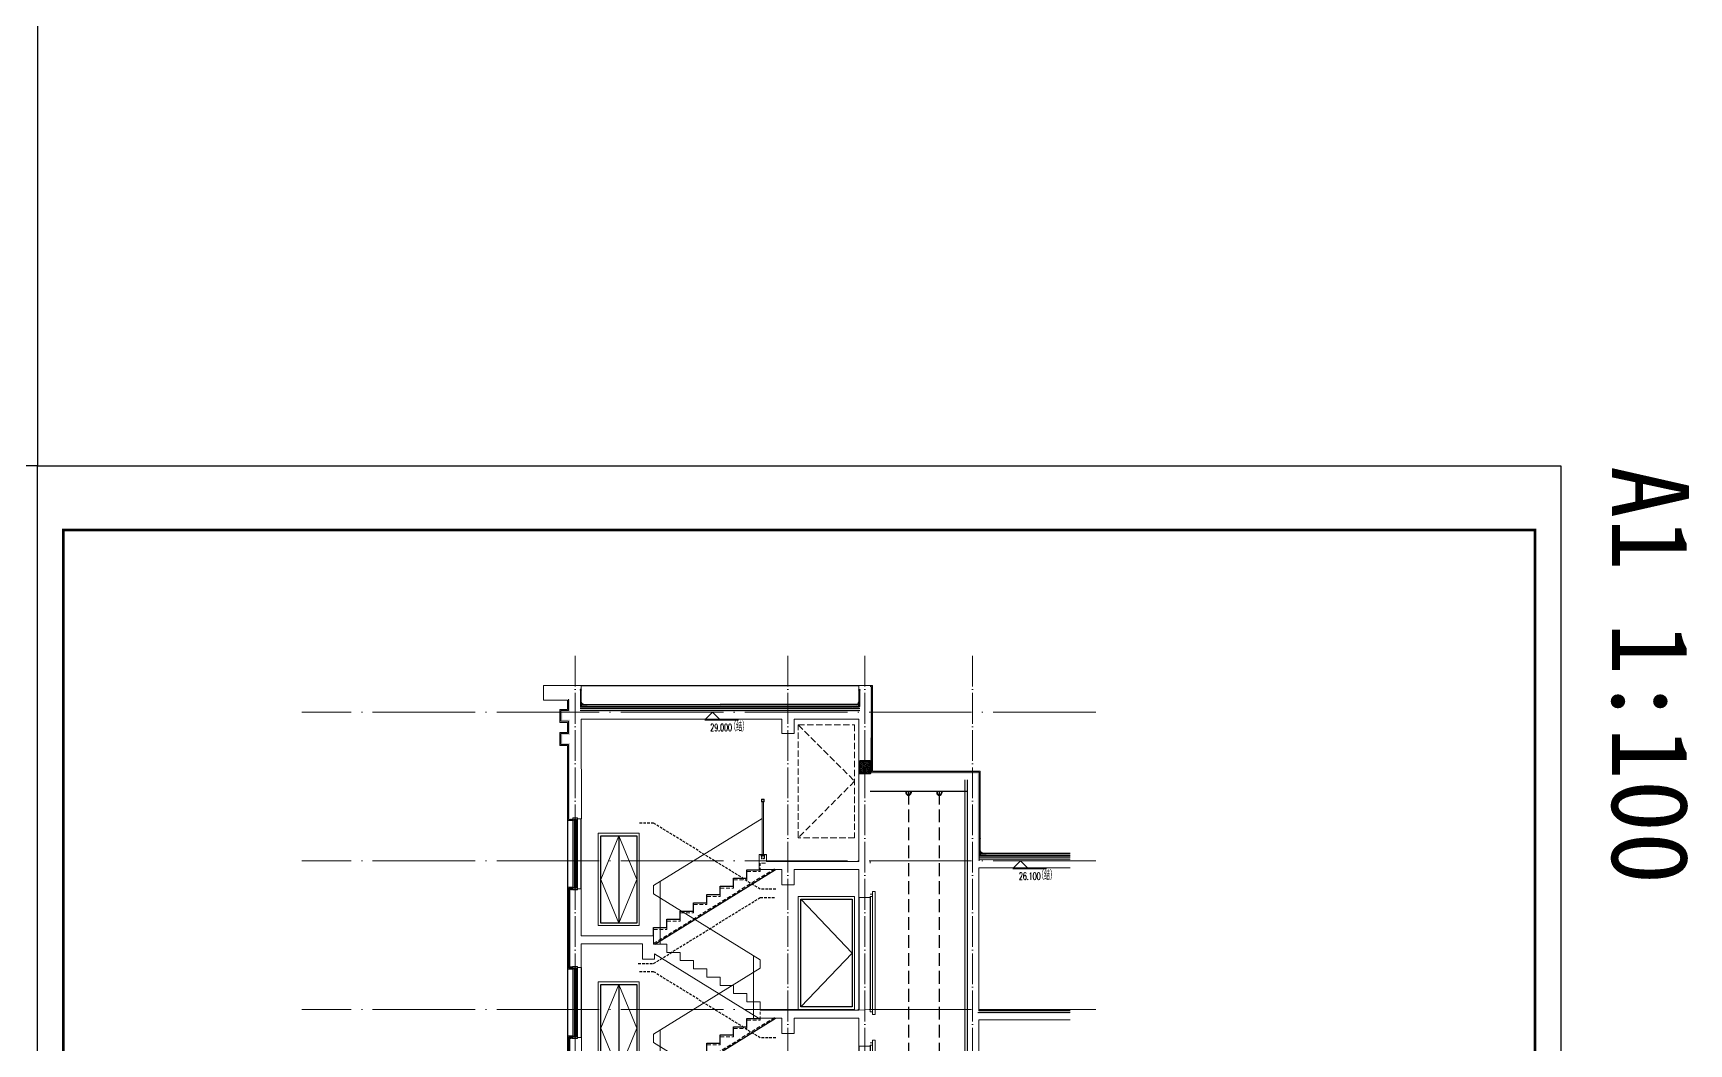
# Model space of a CAD drawing. Extents: x 27938 to 725830, y -209821 to 1628073.
# Drawn here: x 393943 to 426230, y -81501 to -61783 of the extents above; entities that cross this region are included whole.
import ezdxf
from ezdxf.xclip import XClip

# ---------------------------------------------------------------- set-up
doc = ezdxf.new("R2010")
doc.units = 0
doc.header["$LTSCALE"] = 1000
doc.header["$MEASUREMENT"] = 0
doc.header["$XCLIPFRAME"] = 0
for name, pattern in [('__DASH', [0.35, 0.25, -0.1]), ('DASH', [0.35, 0.25, -0.1]), ('DOTE', [2.42, 2, -0.2, 0.02, -0.2]), ('HIDDEN', [0.375, 0.25, -0.125])]:
    doc.linetypes.add(name, pattern=pattern)
for name, color, linetype in [('3-屋面构造层', 157, 'Continuous'), ('DIM_ELEV', 3, 'Continuous'), ('SURFACE', 6, 'Continuous'), ('text', 7, 'Continuous'), ('图框', 140, 'Continuous'), ('审核', 1, 'Continuous'), ('看线', 251, 'Continuous'), ('立面-看线', 251, 'Continuous'), ('设备', 253, 'Continuous')]:
    doc.layers.add(name, color=color, linetype=linetype)
for name, color, linetype, lineweight in [('DOTE', 19, 'DOTE', 9), ('PUB_HATCH', 8, 'Continuous', 9), ('S_WINDOW', 144, 'Continuous', 15), ('STAIR', 2, 'Continuous', 18), ('WALL', 9, 'Continuous', 40), ('WINDOW', 144, 'Continuous', 15), ('内粉刷', 37, 'Continuous', 9), ('填充', 251, 'Continuous', 5), ('立面-普通轮廓', 7, 'Continuous', 18), ('立面-栏杆', 105, 'Continuous', 15), ('立面-窗', 129, 'Continuous', 30), ('立面-窗开启线', 250, 'Continuous', 13), ('细细', 250, 'Continuous', 0)]:
    doc.layers.add(name, color=color, linetype=linetype, lineweight=lineweight)
doc.layers.add('yichutu', color=7, linetype='Continuous', true_color=0xffffff, plot=False)
doc.styles.add('_TCH_DIM', font='SIMPLEX.shx', dxfattribs={"width": 0.7, "bigfont": 'GBCBIG.shx'})
doc.styles.add('_TCH_LABEL', font='')
doc.styles.get('_TCH_LABEL').set_extended_font_data('SimHei')
pattern_1 = [(315, (-218910.2607, -140541.0897), (-1.767766953, -1.767766953), []), (315, (-218909.0822, -140541.0897), (-1.767766953, -1.767766953), [])]
pattern_2 = [(315, (-218910.2607, -141979.3279), (-1.767766953, -1.767766953), []), (315, (-218909.0822, -141979.3279), (-1.767766953, -1.767766953), [])]

# ---------------------------------------------------------------- blocks, each defined once
blk = doc.blocks.new('yct-841-594-84100-59399.9999999999-100-1000.0')
at = {"layer": 'yichutu', "color": 7, "true_color": 0xffffff}
blk.add_lwpolyline([(0, 0), (0, 59400), (84100, 59400), (84100, 0)], close=True, dxfattribs=at)
at = {"layer": 'yichutu', "color": 7, "true_color": 0xffffff, "style": '_TCH_LABEL'}
blk.add_text('A1 1:100', height=3000, dxfattribs=at).set_placement((0, 61400))
blk = doc.blocks.new('GDFGDGHDCAS')
at = {"layer": '立面-普通轮廓'}
blk.add_lwpolyline([(887241, 98178), (886441, 98178), (886441, 99978), (887241, 99978)], close=True, dxfattribs=at)
at = {"layer": '立面-窗'}
blk.add_line((886841, 99928), (886841, 98228), dxfattribs=at)
blk.add_lwpolyline([(887191, 98228), (886491, 98228), (886491, 99928), (887191, 99928)], close=True, dxfattribs=at)
at = {"layer": '立面-窗开启线', "ltscale": 0.5}
for points in [[(886841, 99928), (886491, 99078), (886841, 98228)], [(886841, 99928), (887191, 99078), (886841, 98228)]]:
    blk.add_lwpolyline(points, dxfattribs=at)
blk = doc.blocks.new('FSDFSFSFE')
at = {"layer": '立面-普通轮廓'}
blk.add_lwpolyline([(794554, 401371), (793454, 401371), (793454, 403571), (794554, 403571)], close=True, dxfattribs=at)
at = {"layer": '立面-窗'}
blk.add_lwpolyline([(794504, 401421), (793504, 401421), (793504, 403521), (794504, 403521)], close=True, dxfattribs=at)
at = {"layer": '立面-窗开启线', "ltscale": 0.5}
blk.add_lwpolyline([(793504, 403521), (794504, 402471), (793504, 401421)], dxfattribs=at)
blk = doc.blocks.new('FGHFG4334GDFGDFFGGGGGGDFG4G')
at = {"layer": 'SURFACE', "const_width": 2.25}
for points in [[(47, 0), (0, 0)], [(47, -28), (0, -28)]]:
    blk.add_lwpolyline(points, dxfattribs=at)
at = {"layer": 'SURFACE', "const_width": 1.5}
blk.add_lwpolyline([(47, 17, -1), (47, 5), (47, -7, -1), (47, -19), (47, -37), (53, -48), (53, -73)], format="xyb", dxfattribs=at)
blk = doc.blocks.new('FGDGDGD')
at = {"layer": '3-屋面构造层'}
h = blk.add_hatch(dxfattribs=at)
h.set_pattern_fill('隔热材料01', color=256, scale=7.692308, style=0)
h.set_pattern_definition([(270, (9.5186, 433.228), (3.846153863, -7e-16), [0.385980771, -3.460173092]), (270, (6.637, 433.228), (3.846153863, -7e-16), [0.385980771, -3.460173092]), (90, (8.5996, 430.618), (-3.846153863, 2e-16), [0.385980771, -3.460173092]), (90, (7.556, 430.618), (-3.846153863, 2e-16), [0.385980771, -3.460173092]), (180, (10.002, 430), (-5e-16, -3.846153863), [3.848019248, 0.001865385]), (135, (8.9282, 430.193), (2e-16, 3.846144175), [0.328307694, -5.110980792]), (116.56505, (12.5422, 430.4251), (8.6793e-06, 3.8461487416), [0.215769232, -8.384500037]), (116.56505, (8.696, 430.4251), (8.6793e-06, 3.8461487416), [0.215769232, -8.384500037]), (153.43495, (13.1603, 430), (-8.679e-06, 3.846148742), [0.431538463, -8.168730805]), (153.43495, (9.3142, 430), (-8.679e-06, 3.846148742), [0.431538463, -8.168730805]), (63.43495, (12.4457, 431.0041), (-8.6793e-06, 3.8461487416), [2.054923086, -6.545346183]), (63.43495, (8.5996, 431.0041), (-8.6793e-06, 3.8461487416), [2.054923086, -6.545346183]), (116.56505, (13.3647, 433.228), (8.6793e-06, 3.8461487416), [0.215769232, -8.384500037]), (116.56505, (9.5186, 433.228), (8.6793e-06, 3.8461487416), [0.215769232, -8.384500037]), (135, (9.422, 433.421), (2e-16, 3.846144175), [0.328307694, -5.110980792]), (153.43495, (13.036, 433.6532), (-8.679e-06, 3.846148742), [0.431538463, -8.168730805]), (153.43495, (9.19, 433.6532), (-8.679e-06, 3.846148742), [0.431538463, -8.168730805]), (45, (6.7336, 433.421), (2e-16, 3.846144175), [0.328307694, -5.110980792]), (63.43495, (10.4833, 433.228), (-8.6793e-06, 3.8461487416), [0.215769232, -8.384500037]), (63.43495, (6.6371, 433.228), (-8.6793e-06, 3.8461487416), [0.215769232, -8.384500037]), (26.56505, (10.812, 433.6532), (8.679e-06, 3.846148742), [0.431538463, -8.168730805]), (26.56505, (6.9658, 433.6532), (8.679e-06, 3.846148742), [0.431538463, -8.168730805]), (116.56505, (11.4023, 431.0041), (8.6793e-06, 3.8461487416), [2.054923086, -6.545346183]), (116.56505, (7.5561, 431.0041), (8.6793e-06, 3.8461487416), [2.054923086, -6.545346183]), (45, (7.2275, 430.193), (2e-16, 3.846144175), [0.328307694, -5.110980792]), (63.43495, (11.3058, 430.4251), (-8.6793e-06, 3.8461487416), [0.215769232, -8.384500037]), (63.43495, (7.4596, 430.4251), (-8.6793e-06, 3.8461487416), [0.215769232, -8.384500037]), (26.56505, (10.6877, 430), (8.679e-06, 3.846148742), [0.431538463, -8.168730805]), (26.56505, (6.8415, 430), (8.679e-06, 3.846148742), [0.431538463, -8.168730805])])
edge = h.paths.add_edge_path()
edge.add_arc((682181, 585366), 9.23, 450, 540, ccw=False)
edge.add_line((682181, 585375), (682192, 585375))
edge.add_line((682192, 585375), (682192, 585366))
edge.add_line((682192, 585366), (682172, 585366))
h = blk.add_hatch(dxfattribs=at)
h.set_pattern_fill('混凝土', color=256, scale=5, angle=-1.1458, style=0)
h.set_pattern_definition([(48.854237, (-82751.966, -43707.863), (35.7930991, -3.8540962), [3.75, -41.25]), (353.854237, (-82751.966, -43707.863), (-6.1841378, 37.7408106), [3, -33]), (99.305637, (-82748.983, -43708.185), (29.6089874, 33.886691), [3.1870095, -35.0571056]), (45.038437, (-82751.766, -43697.865), (53.1858973, -9.3413237), [5.625, -61.875]), (95.489837, (-82747.334, -43698.644), (47.6977146, 47.7616795), [4.7805144, -52.58565]), (350.038437, (-82751.766, -43697.865), (47.6976773, 47.7617167), [4.5, -49.5]), (19.854237, (-82746.817, -43700.465), (29.4368469, -20.7237073), [3.75, -41.25]), (324.854237, (-82746.817, -43700.465), (12.8883392, 36.0069862), [3, -33]), (70.305637, (-82744.364, -43702.192), (42.3251977, 15.2832459), [3.1870095, -35.0571056]), (36.3542372, (-82751.966, -43707.863), (0.9406985, 16.62920733), [0, -32.6, 0, -33.5, 0, -33.125]), (6.3542372, (-82751.966, -43707.863), (13.54517982, 19.45362572), [0, -19.1, 0, -31.85, 0, -12.625]), (326.3542372, (-82763.114, -43707.64), (26.66323482, -1.66123381), [0, -12.5, 0, -39, 0, -51.75]), (316.3542372, (-82768.113, -43707.54), (29.2535633, 4.4211788), [0, -16.25, 0, -25.9, 0, -36.75])])
h.paths.add_polyline_path([(674875, 585046), (674875, 585086), (682172, 585086), (682172, 585046)])
h = blk.add_hatch(dxfattribs=at)
h.set_pattern_fill('隔热材料03', color=256, scale=12.5, style=0)
h.set_pattern_definition([(113.578, (-500407.8114, 374696.8656), (-0.0086926214, 6.2699620763), [1.075, -0.5693125, 2.8375, -0.5693125, 1.075, -0.6825]), (66.42, (-500406.1744, 374696.8656), (2.727787851, 6.0425e-05), [1.075, -0.5693125, 2.840375, -0.5693125, 1.075, -0.6825]), (180, (-500406.1744, 374696.8656), (0, 6.25), [1.636625, -1.0910625]), (180, (-500407.538, 374702.4906), (0, 6.25), [1.636625, -1.0910625]), (90, (-500405.7427, 374697.8548), (2.72775, 2e-16), [0.52175, -5.72825]), (90, (-500407.1066, 374700.9798), (2.72775, 2e-16), [0.52175, -5.72825]), (90, (-500408.2427, 374697.8548), (2.72775, 2e-16), [0.52175, -5.72825]), (90, (-500409.6066, 374700.9798), (2.72775, 2e-16), [0.52175, -5.72825])])
edge = h.paths.add_edge_path()
edge.add_line((682178, 585086), (682178, 585050))
edge.add_arc((682172, 585050), 6.25, 270, 360, ccw=False)
edge.add_line((682172, 585044), (682172, 585086))
edge.add_line((682172, 585086), (682178, 585086))
h = blk.add_hatch(dxfattribs=at)
h.set_pattern_fill('焦渣矿渣', color=256, scale=4, angle=-1.1458, style=0)
h.set_pattern_definition([(358.8542372, (-82751.966, -43697.863), (8.27546507, 13.69326162), [1.6, -14.4]), (298.8542372, (-82751.966, -43697.863), (15.99644496, -0.32013217), [1.6, -14.4]), (238.8542372, (-82750.366, -43697.895), (7.72097989, -14.0133938), [1.6, -14.4]), (268.8542372, (-82745.567, -43697.991), (15.83683295, -8.3183365), [2.4, -11.456]), (268.8542372, (-82743.967, -43698.023), (15.83683295, -8.3183365), [2.4, -11.456]), (268.8542372, (-82742.368, -43698.055), (15.83683295, -8.3183365), [2.4, -11.456])])
h.paths.add_polyline_path([(674875, 585006), (674875, 585036), (682192, 585036), (682192, 585006)])
h = blk.add_hatch(dxfattribs=at)
h.set_pattern_fill('加气混凝土', color=256, scale=5, style=0)
h.set_pattern_definition([(0, (-82734.266, -43726.163), (30, 60), [0, -60]), (0, (-82769.366, -43734.263), (30, 60), [0, -60]), (0, (-82749.866, -43734.863), (30, 60), [0, -60]), (0, (-82728.566, -43717.163), (30, 60), [0, -60]), (0, (-82753.466, -43737.863), (30, 60), [0, -60]), (0, (-82722.566, -43679.363), (30, 60), [0, -60]), (0, (-82740.866, -43684.163), (30, 60), [0, -60]), (0, (-82731.266, -43691.663), (30, 60), [0, -60]), (0, (-82780.166, -43692.863), (30, 60), [0, -60]), (0, (-82750.766, -43695.563), (30, 60), [0, -60]), (0, (-82762.166, -43710.863), (30, 60), [0, -60]), (0, (-82761.566, -43733.363), (30, 60), [0, -60]), (0, (-82739.066, -43735.763), (30, 60), [0, -60]), (0, (-82722.566, -43709.363), (30, 60), [0, -60]), (0, (-82778.666, -43718.663), (30, 60), [0, -60]), (0, (-82773.566, -43708.463), (30, 60), [0, -60]), (0, (-82750.166, -43712.663), (30, 60), [0, -60]), (0, (-82758.566, -43721.363), (30, 60), [0, -60]), (0, (-82763.366, -43701.563), (30, 60), [0, -60]), (0, (-82755.866, -43679.063), (30, 60), [0, -60]), (0, (-82776.266, -43731.263), (30, 60), [0, -60]), (0, (-82743.266, -43691.363), (30, 60), [0, -60]), (0, (-82771.166, -43690.463), (30, 60), [0, -60]), (0, (-82775.966, -43682.663), (30, 60), [0, -60]), (130.601294, (-82726.2516, -43698.149), (-149.999998343, 180.000000787), [2.6341554, -1103.7111]), (18.4349488, (-82730.537, -43697.006), (149.99999945, 59.99999956), [2.710524, -376.76279]), (90, (-82730.537, -43699.578), (30, 60), [2.5714284, -117.428565]), (161.565051, (-82727.966, -43700.435), (-150.000000755, 59.99999553), [2.710524, -376.76279]), (53.1301023, (-82727.966, -43700.435), (30.00000006, 59.99999997), [2.857143, -297.14285]), (135, (-82725.68, -43731.006), (-30.00000363, 59.99999594), [2.424366, -167.28126]), (45, (-82729.109, -43731.006), (29.9999998, 59.99999976), [2.424366, -167.28126]), (135, (-82727.394, -43732.72), (-30.00000363, 59.99999594), [2.424366, -167.28126]), (45, (-82727.394, -43732.72), (29.9999998, 59.99999976), [2.424366, -167.28126]), (116.565051, (-82754.537, -43690.72), (-5.2e-06, 119.9999967), [3.1943826, -63.88765]), (180, (-82755.966, -43687.863), (-30, 60), [3.4285716, -56.571425]), (63.434949, (-82760.823, -43690.72), (3e-07, 119.9999994), [3.1943826, -63.88765]), (116.565051, (-82759.394, -43693.58), (-5.2e-06, 119.9999967), [3.1943826, -63.88765]), (0, (-82759.394, -43693.58), (30, 60), [3.4285716, -56.571425]), (63.434949, (-82755.966, -43693.58), (3e-07, 119.9999994), [3.1943826, -63.88765]), (107.102728, (-82731.9658, -43711.0063), (-89.999996559, 300.000000484), [3.8861346, -1628.29025]), (143.972626, (-82733.1087, -43707.292), (-569.999992774, 419.999999525), [3.8861346, -812.202]), (180, (-82736.25, -43705.006), (-30, 60), [3.7142856, -56.28571]), (36.0273733, (-82743.1087, -43707.292), (569.999995788, 419.999995472), [3.8861346, -812.202]), (71.5650511, (-82744.252, -43710.721), (90.00000046, 299.99999948), [3.6140316, -375.85928]), (107.102728, (-82743.1087, -43714.4348), (-89.999996559, 300.000000484), [3.8861346, -1628.29025]), (143.972626, (-82739.966, -43716.7206), (-569.999992774, 419.999999525), [3.8861346, -812.202]), (0, (-82739.966, -43716.72), (30, 60), [3.7142856, -56.28571]), (36.0273733, (-82736.2516, -43716.7206), (569.999995788, 419.999995472), [3.8861346, -812.202]), (71.5650511, (-82733.109, -43714.435), (90.00000046, 299.99999948), [3.6140316, -375.85928]), (150.255118, (-82731.3944, -43683.006), (-90.000000213, 59.999999257), [2.303502, -481.43196]), (90, (-82733.394, -43684.15), (30, 60), [2.2857144, -117.714275]), (29.7448813, (-82733.3944, -43684.149), (90.000000053, 59.99999972), [2.303502, -481.43196]), (116.565051, (-82745.394, -43725.58), (-5.2e-06, 119.9999967), [3.1943826, -63.88765]), (168.690067, (-82746.823, -43722.7206), (-270.0000002, 59.999998494), [2.9137254, -608.96855]), (41.1859251, (-82751.9658, -43724.149), (749.999995456, 659.999994229), [3.0371844, -1272.5802]), (90, (-82751.966, -43727.006), (30, 60), [2.857143, -117.14285]), (138.814074, (-82749.68, -43729.0063), (-749.999986669, 660.000004204), [3.0371844, -1272.5802]), (16.6992442, (-82749.68, -43729.0063), (989.999992552, 299.999996858), [2.982945, -1249.85375]), (60.9453959, (-82746.823, -43728.149), (29.99999992, 59.999999469), [2.9416086, -1232.53395]), (109.983106, (-82770.5373, -43700.4348), (-150.000000565, 419.9999988885), [3.3442002, -1401.21975]), (155.556045, (-82771.68, -43697.292), (-390.0000014866, 179.99999626), [3.4522986, -1446.51315]), (24.4439547, (-82777.9658, -43697.292), (390.0000001945, 179.999999134), [3.4522986, -1446.51315]), (70.0168934, (-82779.1087, -43700.4348), (150.000000452, 419.999998958), [3.3442002, -1401.21975]), (109.983106, (-82777.9658, -43703.5777), (-150.000000565, 419.9999988885), [3.3442002, -1401.21975]), (160.016893, (-82774.823, -43704.7206), (-150.000000088, 59.999997267), [3.3442002, -698.93775]), (19.9831065, (-82774.823, -43704.7206), (149.999999176, 59.999999905), [3.3442002, -698.93775]), (70.0168934, (-82771.68, -43703.5777), (150.000000452, 419.999998958), [3.3442002, -1401.21975]), (122.005383, (-82748.2516, -43705.8634), (-30.000004026, 59.999996937), [2.6954232, -563.3434]), (18.4349488, (-82752.252, -43704.435), (149.99999945, 59.99999956), [2.710524, -376.76279]), (90, (-82752.252, -43707.006), (30, 60), [2.5714284, -117.428565]), (161.565051, (-82749.68, -43707.863), (-150.000000755, 59.99999553), [2.710524, -376.76279]), (54.4623222, (-82749.68, -43707.8634), (209.999999696, 299.99999955), [2.457807, -1029.82115]), (116.565051, (-82765.68, -43720.435), (-5.2e-06, 119.9999967), [3.1943826, -63.88765]), (180, (-82767.11, -43717.58), (-30, 60), [3.142857, -56.85714]), (59.0362434, (-82771.966, -43720.435), (30.000000098, 59.99999971), [3.3319728, -696.3822]), (120.963756, (-82770.2516, -43723.292), (-30.0000041, 59.999997245), [3.3319728, -696.3822]), (0, (-82770.25, -43723.29), (30, 60), [3.142857, -56.85714]), (63.434949, (-82767.11, -43723.29), (3e-07, 119.9999994), [3.1943826, -63.88765])])
h.paths.add_polyline_path([(682192, 584936), (674875, 584936), (674875, 584966), (682192, 584966)])
at = {"layer": '立面-看线'}
h = blk.add_hatch(dxfattribs=at)
h.set_pattern_fill('HONEY', color=256, scale=7)
h.set_pattern_definition([(0, (-799653.24, -415240.13), (16.66875, 9.623705), [11.1125, -22.225]), (120, (-799653.24, -415240.13), (-16.66874801, 9.62370845), [11.1125, -22.225]), (60, (-799653.24, -415240.13), (1.99e-06, 19.24741345), [-22.225, 11.1125])])
h.paths.add_polyline_path([(682192, 584966), (674875, 584966), (674875, 585006), (682192, 585006)])
at = {"layer": '3-屋面构造层'}
for p, q in [((682178, 585086), (674875, 585086)), ((682172, 585086), (682172, 585044)), ((682172, 585046), (674875, 585046)), ((682192, 585036), (674875, 585036))]:
    blk.add_line(p, q, dxfattribs=at)
at = {"layer": '3-屋面构造层', "ltscale": 0.8}
blk.add_lwpolyline([(682172, 585366, -0.414214), (682181, 585375), (682192, 585375), (682192, 585366), (682172, 585366)], format="xyb", dxfattribs=at)
at = {"layer": '3-屋面构造层', "color": 251, "linetype": 'DASH', "ltscale": 0.05, "true_color": 0x636466, "const_width": 2.5}
for points in [[(682057, 585043), (682172, 585043, 0.414214), (682179, 585050), (682179, 585366)], [(682057, 585039), (682172, 585039, 0.414214), (682183, 585050), (682183, 585366)]]:
    blk.add_lwpolyline(points, format="xyb", dxfattribs=at)
at = {"layer": '3-屋面构造层', "color": 251, "true_color": 0x636466}
for points in [[(682057, 585041), (682172, 585041, 0.414214), (682180, 585050), (682180, 585366)], [(682057, 585044), (682172, 585044, 0.414214), (682178, 585050), (682178, 585366)], [(682057, 585040), (682172, 585040, 0.414214), (682182, 585050), (682182, 585366), (682184, 585366), (682184, 585050, -0.414214), (682172, 585038), (682057, 585038)]]:
    blk.add_lwpolyline(points, format="xyb", dxfattribs=at)
at = {"layer": '3-屋面构造层', "color": 251, "linetype": 'DASH', "ltscale": 0.05, "true_color": 0x636466, "const_width": 2.5}
for points in [[(682043, 585039), (674875, 585039)], [(682057, 585043), (682043, 585039)]]:
    blk.add_lwpolyline(points, dxfattribs=at)
at = {"layer": '3-屋面构造层', "color": 251, "true_color": 0x636466}
for points in [[(682043, 585040), (674875, 585040)], [(674875, 585038), (682043, 585038)], [(682056, 585044), (682042, 585040)], [(682043, 585038), (682057, 585042)]]:
    blk.add_lwpolyline(points, dxfattribs=at)
at = {"layer": '3-屋面构造层'}
blk.add_arc((682122, 585136), 50, 270, 360, dxfattribs=at)
at = {"layer": 'PUB_HATCH', "color": 215, "true_color": 0xa953a0}
for p, q in [((682192, 585006), (674875, 585006)), ((682192, 584966), (674875, 584966))]:
    blk.add_line(p, q, dxfattribs=at)
at = {"layer": '3-屋面构造层', "color": 1, "xscale": -1}
blk.add_blockref('FGHFG4334GDFGDFFGGGGGGDFG4G', (682218, 585349), dxfattribs=at)
blk = doc.blocks.new('zrszerf')
at = {"layer": '细细'}
h = blk.add_hatch(dxfattribs=at)
h.set_pattern_fill('金属', color=256, style=0)
h.set_pattern_definition(pattern_1)
h.paths.add_polyline_path([(257695, 608543), (257715, 608543), (257715, 608557), (257765, 608557), (257765, 608543), (257785, 608543), (257785, 608588), (257695, 608588)])
h.paths.add_polyline_path([(257713, 608559), (257713, 608545), (257697, 608545), (257697, 608586), (257783, 608586), (257783, 608545), (257767, 608545), (257767, 608559)], flags=16)
h = blk.add_hatch(dxfattribs=at)
h.set_pattern_fill('金属', color=256, style=0)
h.set_pattern_definition(pattern_1)
h.paths.add_polyline_path([(257762, 608555), (257762, 608530), (257750, 608530), (257750, 608540), (257729, 608540), (257729, 608530), (257717, 608530), (257717, 608555)])
h.paths.add_polyline_path([(257719, 608553), (257719, 608532), (257727, 608532), (257727, 608542), (257752, 608542), (257752, 608532), (257760, 608532), (257760, 608553)], flags=16)
h = blk.add_hatch(color=256, dxfattribs=at)
edge = h.paths.add_edge_path()
edge.add_line((257735, 608540), (257735, 608528))
edge.add_arc((257740, 608520), 9.44, 61.5175, 118.4825, ccw=False)
edge.add_line((257744, 608528), (257744, 608540))
edge.add_arc((257740, 608548), 9.44, 241.5175, 298.4825, ccw=False)
h = blk.add_hatch(dxfattribs=at)
h.set_pattern_fill('金属', color=256, style=0)
h.set_pattern_definition(pattern_2)
h.paths.add_polyline_path([(257695, 607233), (257715, 607233), (257715, 607220), (257765, 607220), (257765, 607233), (257785, 607233), (257785, 607188), (257695, 607188)])
h.paths.add_polyline_path([(257713, 607218), (257713, 607231), (257697, 607231), (257697, 607190), (257783, 607190), (257783, 607231), (257767, 607231), (257767, 607218)], flags=16)
h = blk.add_hatch(dxfattribs=at)
h.set_pattern_fill('金属', color=256, style=0)
h.set_pattern_definition(pattern_2)
h.paths.add_polyline_path([(257762, 607222), (257762, 607247), (257750, 607247), (257750, 607237), (257729, 607237), (257729, 607247), (257717, 607247), (257717, 607222)])
h.paths.add_polyline_path([(257719, 607224), (257719, 607245), (257727, 607245), (257727, 607235), (257752, 607235), (257752, 607245), (257760, 607245), (257760, 607224)], flags=16)
h = blk.add_hatch(color=256, dxfattribs=at)
edge = h.paths.add_edge_path()
edge.add_line((257735, 607237), (257735, 607249))
edge.add_arc((257740, 607257), 9.44, 241.5175, 298.4825)
edge.add_line((257744, 607249), (257744, 607237))
edge.add_arc((257740, 607229), 9.44, 61.5175, 118.4825)
at = {"layer": 'S_WINDOW'}
for p, q in [((257695, 607233), (257695, 608543)), ((257717, 607247), (257717, 608530)), ((257762, 607247), (257762, 608530)), ((257785, 607233), (257785, 608543))]:
    blk.add_line(p, q, dxfattribs=at)
for points in [[(257785, 608588), (257785, 608543), (257765, 608543), (257765, 608557), (257715, 608557), (257715, 608543), (257695, 608543), (257695, 608588)], [(257783, 608586), (257783, 608545), (257767, 608545), (257767, 608559), (257713, 608559), (257713, 608545), (257697, 608545), (257697, 608586)], [(257762, 608555), (257762, 608530), (257750, 608530), (257750, 608540), (257729, 608540), (257729, 608530), (257717, 608530), (257717, 608555)], [(257760, 608553), (257760, 608532), (257752, 608532), (257752, 608542), (257727, 608542), (257727, 608532), (257719, 608532), (257719, 608553)], [(257785, 607188), (257785, 607233), (257765, 607233), (257765, 607220), (257715, 607220), (257715, 607233), (257695, 607233), (257695, 607188)], [(257783, 607190), (257783, 607231), (257767, 607231), (257767, 607218), (257713, 607218), (257713, 607231), (257697, 607231), (257697, 607190)], [(257762, 607222), (257762, 607247), (257750, 607247), (257750, 607237), (257729, 607237), (257729, 607247), (257717, 607247), (257717, 607222)], [(257760, 607224), (257760, 607245), (257752, 607245), (257752, 607235), (257727, 607235), (257727, 607245), (257719, 607245), (257719, 607224)]]:
    blk.add_lwpolyline(points, close=True, dxfattribs=at)
at = {"layer": '细细'}
for points in [[(257729, 608530), (257729, 607247)], [(257735, 607249), (257735, 608540)], [(257744, 607249), (257744, 608540)], [(257750, 608530), (257750, 607247)]]:
    blk.add_lwpolyline(points, dxfattribs=at)
for points in [[(257735, 608540), (257735, 608528, -0.253805), (257744, 608528), (257744, 608540, -0.253805)], [(257735, 607237), (257735, 607249, 0.253805), (257744, 607249), (257744, 607237, 0.253805)]]:
    blk.add_lwpolyline(points, format="xyb", close=True, dxfattribs=at)
blk = doc.blocks.new('FGSDFSFSEFESFES')
at = {"layer": 'WINDOW', "ltscale": 0.8}
for p, q in [((175259, -121034), (175209, -121034)), ((175259, -121084), (175209, -121084)), ((175259, -123284), (175209, -123284)), ((175259, -123334), (175209, -123334))]:
    blk.add_line(p, q, dxfattribs=at)
blk.add_lwpolyline([(175159, -123384), (175209, -123384), (175209, -120984), (175159, -120984), (175159, -123384)], dxfattribs=at)
blk = doc.blocks.new('VCXVCVFCVFC')
at = {"layer": '立面-看线'}
h = blk.add_hatch(dxfattribs=at)
h.set_pattern_fill('HONEY', color=256, scale=7)
h.set_pattern_definition([(0, (284518.551, -359366.832), (16.66875, 9.623705), [11.1125, -22.225]), (120, (284518.551, -359366.832), (-16.66874801, 9.62370845), [11.1125, -22.225]), (60, (284518.551, -359366.832), (1.99e-06, 19.24741345), [-22.225, 11.1125])])
h.paths.add_polyline_path([(1087360, 26020), (1087360, 25995), (1089160, 25995), (1089160, 26020)])
h = blk.add_hatch(dxfattribs=at)
h.set_pattern_fill('HONEY', color=256, scale=7)
h.set_pattern_definition([(0, (268356.376, -360831.814), (16.66875, 9.623705), [11.1125, -22.225]), (120, (268356.376, -360831.814), (-16.66874801, 9.62370845), [11.1125, -22.225]), (60, (268356.376, -360831.814), (1.99e-06, 19.24741345), [-22.225, 11.1125])])
h.paths.add_polyline_path([(1079380, 24615), (1079410, 24615), (1079410, 25515), (1079465, 25515), (1079465, 25545), (1079380, 25545)])
h = blk.add_hatch(dxfattribs=at)
h.set_pattern_fill('HONEY', color=256, scale=7)
h.set_pattern_definition([(0, (268356.398, -360831.813), (16.66875, 9.623705), [11.1125, -22.225]), (120, (268356.398, -360831.813), (-16.66874801, 9.62370845), [11.1125, -22.225]), (60, (268356.398, -360831.813), (1.99e-06, 19.24741345), [-22.225, 11.1125])])
h.paths.add_polyline_path([(1079380, 24615), (1079410, 24615), (1079410, 24015), (1079465, 24015), (1079465, 23985), (1079380, 23985)])
at = {"layer": 'PUB_HATCH', "color": 215, "true_color": 0xa953a0}
blk.add_line((1087360, 26020), (1089160, 26020), dxfattribs=at)
blk.add_lwpolyline([(1079465, 25545), (1079380, 25545), (1079380, 23985), (1079465, 23985)], dxfattribs=at)
at = {"layer": 'STAIR', "linetype": 'HIDDEN', "ltscale": 0.3}
blk.add_line((1081040, 24462), (1083408, 25930), dxfattribs=at)
blk.add_lwpolyline([(1081040, 24580), (1081040, 24741), (1081300, 24741), (1081300, 24902), (1081560, 24902), (1081560, 25063), (1081820, 25063), (1081820, 25225), (1082080, 25225), (1082080, 25386), (1082340, 25386), (1082340, 25547), (1082600, 25547), (1082600, 25708), (1082860, 25708), (1082860, 25869), (1083120, 25869), (1083120, 26030)], dxfattribs=at)
at = {"layer": '内粉刷'}
for p, q in [((1087380, 25875), (1089160, 25875)), ((1081040, 24615), (1079630, 24615)), ((1079630, 24460), (1080820, 24460)), ((1080820, 24460), (1080820, 24160)), ((1081060, 24160), (1081060, 24265)), ((1080820, 24160), (1081060, 24160)), ((1085040, 23165), (1083120, 23165))]:
    blk.add_line(p, q, dxfattribs=at)
for points in [[(1085260, 26080), (1085040, 26065)], [(1085040, 25910), (1085040, 25360), (1085260, 25360)], [(1085260, 26080), (1085260, 26030)], [(1089160, 26050), (1087380, 26050)], [(1087380, 25875), (1087380, 23150)], [(1079465, 25565), (1079360, 25565), (1079360, 23965), (1079465, 23965)], [(1079555, 25535), (1079630, 25535), (1079630, 24615)], [(1083120, 23165), (1083120, 23326), (1082860, 23326), (1082860, 23487), (1082600, 23487), (1082600, 23648), (1082340, 23648), (1082340, 23810), (1082080, 23810), (1082080, 23971), (1081820, 23971), (1081820, 24132), (1081560, 24132), (1081560, 24293), (1081300, 24293), (1081300, 24454), (1081040, 24454), (1081040, 24615)], [(1079555, 23995), (1079630, 23995), (1079630, 24460)], [(1085040, 23010), (1083780, 23010), (1083780, 22710), (1083540, 22710), (1083540, 23010), (1083086, 23010), (1081060, 24265)]]:
    blk.add_lwpolyline(points, dxfattribs=at)
at = {"layer": '看线'}
for p, q in [((1079360, 26865), (1079360, 25565)), ((1079630, 25535), (1079630, 26895)), ((1085040, 25360), (1085040, 23165)), ((1085260, 25380), (1085260, 23180))]:
    blk.add_line(p, q, dxfattribs=at)
at = {"layer": '看线', "color": 32}
for p, q in [((1081064, 24454), (1083414, 25910)), ((1087380, 26080), (1089160, 26080))]:
    blk.add_line(p, q, dxfattribs=at)
blk.add_lwpolyline([(1081040, 24615), (1081040, 24776), (1081300, 24776), (1081300, 24937), (1081560, 24937), (1081560, 25098), (1081820, 25098), (1081820, 25260), (1082080, 25260), (1082080, 25421), (1082340, 25421), (1082340, 25582), (1082600, 25582), (1082600, 25743), (1082860, 25743), (1082860, 25904), (1083120, 25904), (1083120, 25910)], dxfattribs=at)
at = {"xscale": -1}
for name, p in [('zrszerf', (1337250, -581673)), ('FGSDFSFSEFESFES', (1260518, 146464))]:
    blk.add_blockref(name, p, dxfattribs=at)
blk = doc.blocks.new('A$C4D993397')
at = {"layer": '图框'}
blk.add_lwpolyline([(0, 0), (42050, 0), (42050, -29700), (0, -29700)], close=True, dxfattribs=at)
blk.add_lwpolyline([(0, 0), (42050, 0), (42050, -29700), (0, -29700)], close=True, dxfattribs=at)
at = {"layer": '图框', "const_width": 50}
blk.add_lwpolyline([(41550, -29200), (41550, -500), (1250, -500), (1250, -29200)], close=True, dxfattribs=at)

msp = doc.modelspace()

# ---------------------------------------------------------------- hatches: boundary and pattern name
at = {"layer": '填充', "true_color": 0x93278f}
h = msp.add_hatch(dxfattribs=at)
h.set_pattern_fill('隔热材料02', color=217, scale=100, angle=90, style=0)
h.set_pattern_definition([(90, (1020901.954, -1265571.813), (-50, 3e-15), []), (90, (1020885.287, -1265571.813), (-50, 3e-15), []), (360, (1020876.656, -1265528.07), (1e-14, 50), [5.01775, -44.98225]), (360, (1020876.656, -1265565.53), (1e-14, 50), [5.01775, -44.98225]), (180, (1020910.585, -1265540.02), (-6e-15, -50), [5.01775, -44.98225]), (180, (1020910.585, -1265553.584), (-6e-15, -50), [5.01775, -44.98225]), (270, (1020918.62, -1265521.79), (50, -9e-15), [50.02425, 0.02425]), (225, (1020916.112, -1265535.746), (-49.99987405, 6e-15), [4.268, -66.44275]), (206.56505, (1020913.094, -1265488.764), (-49.99993342, 0.00011283), [2.805, -108.9985]), (206.56505, (1020913.094, -1265538.764), (-49.99993342, 0.00011283), [2.805, -108.9985]), (243.43495, (1020918.62, -1265480.73), (-49.9999334, -0.0001128), [5.61, -106.1935]), (243.43495, (1020918.62, -1265530.73), (-49.9999334, -0.0001128), [5.61, -106.1935]), (153.43495, (1020905.567, -1265490.019), (-49.99993342, -0.00011283), [26.714, -85.0895]), (153.43495, (1020905.567, -1265540.019), (-49.99993342, -0.00011283), [26.714, -85.0895]), (206.56505, (1020876.656, -1265478.072), (-49.99993342, 0.00011283), [2.805, -108.9985]), (206.56505, (1020876.656, -1265528.072), (-49.99993342, 0.00011283), [2.805, -108.9985]), (225, (1020874.147, -1265529.326), (-49.99987405, 6e-15), [4.268, -66.44275]), (243.43495, (1020871.13, -1265482.344), (-49.9999334, -0.0001128), [5.61, -106.1935]), (243.43495, (1020871.13, -1265532.344), (-49.9999334, -0.0001128), [5.61, -106.1935]), (135, (1020874.147, -1265564.276), (-49.99987405, 3e-15), [4.268, -66.44275]), (153.43495, (1020876.656, -1265515.53), (-49.99993342, -0.00011283), [2.805, -108.9985]), (153.43495, (1020876.656, -1265565.53), (-49.99993342, -0.00011283), [2.805, -108.9985]), (116.56505, (1020871.13, -1265511.26), (-49.9999334, 0.0001128), [5.61, -106.1935]), (116.56505, (1020871.13, -1265561.26), (-49.9999334, 0.0001128), [5.61, -106.1935]), (206.56505, (1020905.567, -1265503.584), (-49.99993342, 0.00011283), [26.714, -85.0895]), (206.56505, (1020905.567, -1265553.584), (-49.99993342, 0.00011283), [26.714, -85.0895]), (135, (1020916.112, -1265557.856), (-49.99987405, 3e-15), [4.268, -66.44275]), (153.43495, (1020913.094, -1265504.838), (-49.99993342, -0.00011283), [2.805, -108.9985]), (153.43495, (1020913.094, -1265554.838), (-49.99993342, -0.00011283), [2.805, -108.9985]), (116.56505, (1020918.62, -1265512.874), (-49.9999334, 0.0001128), [5.61, -106.1935]), (116.56505, (1020918.62, -1265562.874), (-49.9999334, 0.0001128), [5.61, -106.1935])])
h.paths.add_polyline_path([(412163.3, -76348.4), (412113.3, -76348.4), (412113.3, -97178.4), (412163.3, -97178.4)])
at = {"layer": '立面-看线'}
h = msp.add_hatch(dxfattribs=at)
h.set_pattern_fill('HONEY', color=256, scale=7)
h.set_pattern_definition([(0, (-400759.929, -460905.364), (16.66875, 9.623705), [11.1125, -22.225]), (120, (-400759.929, -460905.364), (-16.66874801, 9.62370845), [11.1125, -22.225]), (60, (-400759.929, -460905.364), (1.99e-06, 19.24741345), [-22.225, 11.1125])])
h.paths.add_polyline_path([(410293.3, -74558.4), (410293.3, -74528.4), (410263.3, -74528.4), (410263.3, -76228.4), (410293.3, -76228.4), (410293.3, -74558.4)])
h = msp.add_hatch(dxfattribs=at)
h.set_pattern_fill('HONEY', color=256, scale=7)
h.set_pattern_definition([(0, (-406639.87, -463425.352), (16.66875, 9.623705), [11.1125, -22.225]), (120, (-406639.87, -463425.352), (-16.66874801, 9.62370845), [11.1125, -22.225]), (60, (-406639.87, -463425.352), (1.99e-06, 19.24741345), [-22.225, 11.1125])])
h.paths.add_polyline_path([(404413.4, -75628.4), (404263.3, -75628.4), (404263.3, -75478.4), (404413.4, -75478.4), (404413.4, -75178.4), (404263.3, -75178.4), (404263.3, -75028.4), (404413.4, -75028.4), (404413.4, -74778.4), (404383.3, -74778.4), (404383.3, -74998.4), (404233.3, -74998.4), (404233.3, -75208.4), (404383.3, -75208.4), (404383.3, -75448.4), (404233.3, -75448.4), (404233.3, -75658.4), (404383.3, -75658.4), (404383.4, -77123.4), (404468.4, -77123.4), (404468.4, -77093.4), (404413.4, -77093.4)])
h = msp.add_hatch(dxfattribs=at)
h.set_pattern_fill('碎沙', color=256, scale=4)
h.set_pattern_definition([(37.5, (-390989.9105, -461540.368), (-0.32000626, 9.78826475), [0, -7.7216, 0, -8.636, 0, -8.255]), (7.5, (-390989.91, -461540.368), (8.99046566, 14.33650201), [0, -4.1656, 0, -6.9596, 0, -2.667]), (327.5, (-390996.159, -461540.368), (15.819847405, 0.02874369), [0, -2.54, 0, -9.144, 0, -11.938]), (317.5, (-390996.159, -461540.368), (15.27112905, 4.45858647), [0, -1.27, 0, -5.9944, 0, -6.858])])
edge = h.paths.add_edge_path()
edge.add_line((410263.3, -76228.4), (410263.3, -75978.4))
edge.add_line((410263.3, -75978.4), (410063.3, -75978.4))
edge.add_line((410063.3, -75978.4), (410063.3, -76228.4))
edge.add_line((410063.3, -76228.4), (410263.3, -76228.4))
h = msp.add_hatch(dxfattribs=at)
h.set_pattern_fill('HONEY', color=256, scale=7)
h.set_pattern_definition([(0, (-810633.27, -384596.933), (16.66875, 9.623705), [11.1125, -22.225]), (120, (-810633.27, -384596.933), (-16.66874801, 9.62370845), [11.1125, -22.225]), (60, (-810633.27, -384596.933), (1.99e-06, 19.24741345), [-22.225, 11.1125])])
h.paths.add_polyline_path([(410293.3, -76198.4), (410293.3, -76228.4), (412363.3, -76228.4), (412363.3, -76198.4)])
h = msp.add_hatch(dxfattribs=at)
h.set_pattern_fill('HONEY', color=256, scale=7)
h.set_pattern_definition([(0, (-811053.24, -385196.976), (16.66875, 9.623705), [11.1125, -22.225]), (120, (-811053.24, -385196.976), (-16.66874801, 9.62370845), [11.1125, -22.225]), (60, (-811053.24, -385196.976), (1.99e-06, 19.24741345), [-22.225, 11.1125])])
h.paths.add_polyline_path([(412363.3, -76198.4), (412393.3, -76198.4), (412393.3, -77928.4), (412363.3, -77928.4)])
h = msp.add_hatch(dxfattribs=at)
h.set_pattern_fill('HONEY', color=256, scale=7)
h.set_pattern_definition([(0, (-406640.003, -464840.178), (16.66875, 9.623705), [11.1125, -22.225]), (120, (-406640.003, -464840.178), (-16.66874801, 9.62370845), [11.1125, -22.225]), (60, (-406640.003, -464840.178), (1.99e-06, 19.24741345), [-22.225, 11.1125])])
h.paths.add_polyline_path([(404383.2, -79393.2), (404413.2, -79393.2), (404413.2, -78493.2), (404468.2, -78493.2), (404468.2, -78463.2), (404383.2, -78463.2)])
h = msp.add_hatch(dxfattribs=at)
h.set_pattern_fill('HONEY', color=256, scale=7)
h.set_pattern_definition([(0, (-406639.981, -464840.176), (16.66875, 9.623705), [11.1125, -22.225]), (120, (-406639.981, -464840.176), (-16.66874801, 9.62370845), [11.1125, -22.225]), (60, (-406639.981, -464840.176), (1.99e-06, 19.24741345), [-22.225, 11.1125])])
h.paths.add_polyline_path([(404383.3, -79393.2), (404413.3, -79393.2), (404413.3, -79993.2), (404468.3, -79993.2), (404468.3, -80023.2), (404383.3, -80023.2)])

# ---------------------------------------------------------------- linework, layer by layer
at = {"layer": '3-屋面构造层', "color": 114, "linetype": 'DASH', "ltscale": 0.05, "true_color": 0x139b48, "const_width": 2.5}
msp.add_lwpolyline([(410273.3, -75527.5), (410273.3, -76218.4), (412373.3, -76218.4), (412373.3, -77928.4)], dxfattribs=at)
at = {"layer": 'DIM_ELEV', "color": 3}
for p, q in [((407191.2, -75028.4), (407041.2, -75178.4)), ((407041.2, -75178.4), (407697.2, -75178.4)), ((407191.2, -75028.4), (407341.2, -75178.4)), ((413195.2, -77928.4), (413045.2, -78078.4)), ((413045.2, -78078.4), (413701.2, -78078.4)), ((413195.2, -77928.4), (413345.2, -78078.4))]:
    msp.add_line(p, q, dxfattribs=at)
at = {"layer": 'DOTE', "linetype": 'DOTE', "ltscale": 0.3}
for p, q in [((404513.3, -73928.4), (404513.3, -100505.4)), ((408663.3, -73928.4), (408663.3, -100505.4)), ((410163.3, -73928.4), (410163.3, -100505.4)), ((412263.3, -73928.4), (412263.3, -100505.4))]:
    msp.add_line(p, q, dxfattribs=at)
at = {"layer": 'DOTE', "linetype": 'DOTE'}
for p, q in [((414663.4, -75028.4), (399186.3, -75028.4)), ((414663.4, -77928.4), (399186.3, -77928.4)), ((414663.4, -80828.4), (399186.3, -80828.4))]:
    msp.add_line(p, q, dxfattribs=at)
at = {"layer": 'PUB_HATCH', "color": 215, "true_color": 0xa953a0}
for points in [[(410263.3, -74528.4), (410293.3, -74528.4), (410293.3, -76198.4)], [(404383.3, -74778.4), (404383.3, -74998.4), (404233.3, -74998.4), (404233.3, -75208.4), (404383.3, -75208.4), (404383.3, -75448.4), (404233.3, -75448.4), (404233.3, -75658.4), (404383.3, -75658.4), (404383.4, -77123.4), (404468.3, -77123.4)], [(410293.3, -76198.4), (412393.3, -76198.4), (412393.3, -77928.4)], [(404468.2, -78463.2), (404383.2, -78463.2), (404383.2, -80023.2), (404468.2, -80023.2)]]:
    msp.add_lwpolyline(points, dxfattribs=at)
at = {"layer": 'STAIR', "linetype": 'HIDDEN', "ltscale": 0.3}
msp.add_line((406043.3, -79545.9), (408411.8, -78078.2), dxfattribs=at)
for points in [[(406043.3, -79428.2), (406043.3, -79267.1), (406303.3, -79267.1), (406303.3, -79106), (406563.3, -79106), (406563.3, -78944.9), (406823.3, -78944.9), (406823.3, -78783.8), (407083.3, -78783.8), (407083.3, -78622.7), (407343.3, -78622.7), (407343.3, -78461.6), (407603.3, -78461.6), (407603.3, -78300.5), (407863.3, -78300.5), (407863.3, -78139.3), (408123.3, -78139.3), (408123.3, -77978.4)], [(408223.3, -77978.4), (408123.3, -77978.4)]]:
    msp.add_lwpolyline(points, dxfattribs=at)
at = {"layer": 'text', "color": 2}
msp.add_lwpolyline([(394030.5, -70226.6), (363030.5, -70226.6), (363030.5, -52418.3), (394030.5, -52418.3)], close=True, dxfattribs=at)
at = {"layer": 'WALL'}
msp.add_lwpolyline([(410063.3, -75978.4), (410263.3, -75978.4), (410263.3, -76228.7), (410063.3, -76228.7)], close=True, dxfattribs=at)
at = {"layer": '内粉刷'}
for p, q in [((410043.4, -77943.4), (410043.3, -75168.4)), ((412383.3, -80858.2), (412383.3, -78068.4)), ((412383.3, -78068.4), (414163.4, -78068.4)), ((406043.3, -79393.2), (404633.3, -79393.2)), ((404633.3, -79548.2), (405823.3, -79548.2)), ((405823.3, -79548.2), (405823.3, -79848.2)), ((406063.3, -79848.2), (406063.3, -79742.9)), ((405823.3, -79848.2), (406063.3, -79848.2)), ((410043.3, -80843.2), (408123.3, -80843.2))]:
    msp.add_line(p, q, dxfattribs=at)
for points in [[(404363.3, -74798.4), (403893.3, -74798.4), (403893.3, -74508.4), (404633.3, -74508.4), (404633.3, -74878.4)], [(410043.3, -74878.4), (410043.3, -74508.4), (410313.3, -74508.4), (410313.3, -76178.4)], [(404363.3, -74798.4), (404363.3, -74978.4), (404213.3, -74978.4), (404213.3, -75228.4), (404363.3, -75228.4), (404363.3, -75428.4), (404213.3, -75428.4), (404213.3, -75678.4), (404363.3, -75678.4), (404363.4, -77143.4), (404468.3, -77143.4)], [(404558.3, -77113.4), (404633.4, -77113.4), (404633.3, -75168.4), (408543.3, -75168.4)], [(408543.3, -75168.4), (408543.3, -75448.4), (408783.3, -75448.4), (408783.3, -75168.4)], [(408783.3, -75168.4), (410043.3, -75168.4)], [(410313.3, -76178.4), (412413.3, -76178.4), (412413.3, -77778.4)], [(410043.3, -78098.4), (408783.3, -78098.4), (408783.3, -78398.4), (408543.3, -78398.4), (408543.3, -78098.4), (408103.3, -78098.4), (408103.3, -77808.4), (408243.3, -77808.4), (408243.3, -77943.4)], [(410043.4, -77943.4), (408243.4, -77943.4)], [(410043.3, -78098.2), (410043.3, -78648.2), (410263.3, -78648.3)], [(410043.4, -78098.4), (410043.4, -78648.4), (410263.4, -78648.4)], [(410263.4, -77928.4), (410263.4, -77978.4)], [(404468.2, -78443.2), (404363.2, -78443.2), (404363.2, -80043.2), (404468.2, -80043.2)], [(404558.2, -78473.2), (404633.2, -78473.2), (404633.2, -79393.2)], [(408123.3, -80843.2), (408123.3, -80682.1), (407863.3, -80682.1), (407863.3, -80521), (407603.3, -80521), (407603.3, -80359.9), (407343.3, -80359.9), (407343.3, -80198.8), (407083.3, -80198.8), (407083.3, -80037.7), (406823.3, -80037.7), (406823.3, -79876.6), (406563.3, -79876.6), (406563.3, -79715.5), (406303.3, -79715.5), (406303.3, -79554.3), (406043.3, -79554.3), (406043.3, -79393.2)], [(404558.2, -80013.2), (404633.2, -80013.2), (404633.2, -79548.2)], [(410043.3, -80998.2), (408783.3, -80998.2), (408783.3, -81298.2), (408543.3, -81298.2), (408543.3, -80998.2), (408089.2, -80998.2), (406063.3, -79742.9)]]:
    msp.add_lwpolyline(points, dxfattribs=at)
at = {"layer": '填充', "color": 217, "true_color": 0x93278f}
for points in [[(412113.3, -97178.4), (412113.3, -76348.4)], [(412163.3, -76348.4), (412163.3, -97178.4)]]:
    msp.add_lwpolyline(points, dxfattribs=at)
at = {"layer": '审核', "color": 58, "linetype": 'HIDDEN', "ltscale": 0.2}
for points in [[(408423.4, -78482.3), (408123.4, -78482.3), (406043.4, -77193.4), (405743.4, -77193.4)], [(405743.4, -79932.3), (406043.4, -79932.3), (408123.5, -78643.4), (408423.5, -78643.4)], [(408423.4, -81382.3), (408123.4, -81382.3), (406043.4, -80093.4), (405743.4, -80093.4)]]:
    msp.add_lwpolyline(points, dxfattribs=at)
at = {"layer": '看线'}
for p, q in [((404633.3, -74508.4), (410043.3, -74508.2)), ((412163.3, -76578.4), (410263.3, -76578.4)), ((404363.2, -77143.2), (404363.2, -78443.2)), ((404633.2, -78473.2), (404633.2, -77113.2)), ((410043.3, -78648.2), (410043.3, -80843.2)), ((410263.3, -78628.3), (410263.3, -80828.2))]:
    msp.add_line(p, q, dxfattribs=at)
at = {"layer": '看线', "color": 32}
msp.add_line((406067.6, -79554.3), (408417.5, -78098.2), dxfattribs=at)
msp.add_lwpolyline([(406043.3, -79393.2), (406043.3, -79232.1), (406303.3, -79232.1), (406303.3, -79071), (406563.3, -79071), (406563.3, -78909.9), (406823.3, -78909.9), (406823.3, -78748.8), (407083.3, -78748.8), (407083.3, -78587.7), (407343.3, -78587.7), (407343.3, -78426.6), (407603.3, -78426.6), (407603.3, -78265.5), (407863.3, -78265.5), (407863.3, -78104.3), (408123.3, -78104.3), (408123.3, -78098.2)], dxfattribs=at)
at = {"layer": '立面-普通轮廓', "linetype": '__DASH', "ltscale": 0.5}
msp.add_lwpolyline([(409963.3, -77478.4), (408863.3, -77478.4), (408863.3, -75278.4), (409963.3, -75278.4)], close=True, dxfattribs=at)
msp.add_lwpolyline([(408863.3, -75278.4), (409963.3, -76378.4), (408863.3, -77478.4)], dxfattribs=at)
at = {"layer": '立面-栏杆', "color": 4}
for p, q in [((408158.4, -77828.4), (408158.4, -76778.4)), ((408188.4, -76778.4), (408188.4, -77828.4)), ((406043.4, -78412.8), (408158.4, -77102.3)), ((406043.4, -78573.9), (406043.4, -78412.8)), ((406173.4, -79232.3), (406173.4, -78332.3)), ((406043.4, -78573.9), (408123.4, -79862.8)), ((406173.4, -79554.5), (406173.4, -78654.5)), ((406043.4, -81312.2), (408123.4, -80024)), ((407993.4, -80682.3), (407993.4, -79782.3)), ((408123.4, -80024), (408123.4, -79862.8)), ((407993.4, -81004.5), (407993.4, -80104.5)), ((406043.4, -81473.9), (406043.4, -81312.2)), ((406173.4, -82132.3), (406173.4, -81232.3)), ((406043.4, -81473.9), (408123.4, -82762.8))]:
    msp.add_line(p, q, dxfattribs=at)
at = {"layer": '立面-栏杆', "linetype": 'DASH', "ltscale": 0.1}
for p, q in [((408213.4, -77828.4), (408133.4, -77828.4)), ((408133.4, -77828.4), (408133.4, -77835.5)), ((408133.4, -77835.5), (408143.7, -77835.5)), ((408143.7, -77835.5), (408143.7, -77879.4)), ((408150.9, -77835.5), (408195.8, -77835.5)), ((408150.9, -77879.4), (408150.9, -77835.5)), ((408158.1, -77881.2), (408152.7, -77881.2)), ((408152.7, -77888.4), (408158.1, -77888.4)), ((408160.8, -77885.7), (408160.8, -77883.9)), ((408185.9, -77883.9), (408185.9, -77885.7)), ((408194, -77881.2), (408188.6, -77881.2)), ((408188.6, -77888.4), (408194, -77888.4)), ((408195.8, -77835.5), (408195.8, -77879.4)), ((408203, -77835.5), (408213.4, -77835.5)), ((408203, -77879.4), (408203, -77835.5)), ((408213.4, -77835.5), (408213.4, -77828.4))]:
    msp.add_line(p, q, dxfattribs=at)
at = {"layer": '立面-栏杆', "color": 4}
for points in [[(408198.4, -76728.4), (408148.4, -76728.4), (408148.4, -76778.4), (408198.4, -76778.4)], [(408192.4, -76734.4), (408154.4, -76734.4), (408154.4, -76772.4), (408192.4, -76772.4)]]:
    msp.add_lwpolyline(points, close=True, dxfattribs=at)
at = {"layer": '立面-栏杆', "linetype": 'DASH', "ltscale": 0.1}
for centre, major_axis, start_param, end_param in [((408152.7, -77879.4), (6.36, 6.36), 2.3561945, 3.9269908), ((408152.7, -77879.4), (1.27, 1.27), 2.3561945, 3.9269908), ((408158.1, -77883.9), (1.91, 1.91), 5.4977871, 7.0685835), ((408158.1, -77885.7), (1.91, 1.91), 3.9269908, 5.4977871), ((408188.6, -77883.9), (1.91, 1.91), 0.7853982, 2.3561945), ((408190.5, -77883.8), (3.53, 3.53), 2.7488936, 3.5342917), ((408194, -77879.4), (-6.36, 6.36), 2.3561945, 3.9269908), ((408194, -77879.4), (-1.27, 1.27), 2.3561945, 3.9269908)]:
    msp.add_ellipse(centre, major_axis=major_axis, ratio=1, start_param=start_param, end_param=end_param, dxfattribs=at)
at = {"layer": '设备', "color": 206}
for p, q in [((410963.3, -76578.4), (410963.3, -76604)), ((410973.3, -76578.4), (410973.3, -76604)), ((411053.3, -76578.4), (411053.3, -76604)), ((411063.3, -76578.4), (411063.3, -76604)), ((411563.3, -76578.4), (411563.3, -76604)), ((411573.3, -76578.4), (411573.3, -76604)), ((411653.3, -76578.4), (411653.3, -76604)), ((411663.3, -76578.4), (411663.3, -76604))]:
    msp.add_line(p, q, dxfattribs=at)
at = {"layer": '设备', "color": 206, "linetype": 'DASH'}
for p, q in [((411013.3, -76578.4), (411013.3, -98628.4)), ((411613.6, -76578.4), (411613.3, -98628.7))]:
    msp.add_line(p, q, dxfattribs=at)
at = {"layer": '设备', "color": 206}
for centre, radius in [((411013.3, -76604), 50), ((411013.3, -76604), 40), ((411613.3, -76604), 50), ((411613.3, -76604), 40)]:
    msp.add_arc(centre, radius, 180.00001, 0.00001, dxfattribs=at)

# ---------------------------------------------------------------- block references
at = {"rotation": 270}
msp.add_blockref('A$C4D993397', (423730.5, -70226.6), dxfattribs=at)
ref = msp.add_blockref('FGDGDGD', (1086804.9, -659964.6), dxfattribs=dict(xscale=-1))
XClip(ref).set_block_clipping_path([(679466.5666174979, 584936.1769558351), (682291.5665918037, 585415.8410118448)])
ref = msp.add_blockref('FGDGDGD', (-272128.3, -659964.6))
XClip(ref).set_block_clipping_path([(679466.5666174979, 584936.1769558351), (682291.5665918037, 585415.8410118448)])
at = {"xscale": -1}
for name, p in [('zrszerf', (662253.2, -685681.5)), ('FGSDFSFSEFESFES', (585521.9, 42455.8))]:
    msp.add_blockref(name, p, dxfattribs=at)
for name, p in [('GDFGDGHDCAS', (-481477.5, -177371.2)), ('FSDFSFSFE', (-384590.8, -482199.4)), ('VCXVCVFCVFC', (-674996.4, -106908.4)), ('GDFGDGHDCAS', (-481477.5, -180271.2))]:
    msp.add_blockref(name, p)
ref = msp.add_blockref('FGDGDGD', (1094584.9, -662864.6), dxfattribs=dict(xscale=-1))
XClip(ref).set_block_clipping_path([(680421.5051812347, 584936.1769558351), (682291.5665918037, 585415.8410118448)])
at = {"layer": 'yichutu', "xscale": 0.5, "yscale": 0.5, "zscale": 0.5, "rotation": 270}
msp.add_blockref('yct-841-594-84100-59399.9999999999-100-1000.0', (394030.5, -70226.6), dxfattribs=at)

# ---------------------------------------------------------------- texts
at = {"layer": 'DIM_ELEV', "color": 7, "style": '_TCH_DIM'}
for s, height, width, p in [('（结）', 168.79, 0.7, (407533.1, -75403.5)), ('29.000', 148.75, 0.494118, (407148.1, -75403.5)), ('（结）', 168.79, 0.7, (413537.1, -78303.5)), ('26.100', 148.75, 0.494118, (413166.1, -78303.5))]:
    msp.add_text(s, height=height, dxfattribs=dict(at, width=width)).set_placement(p)

doc.saveas('drawing.dxf')
